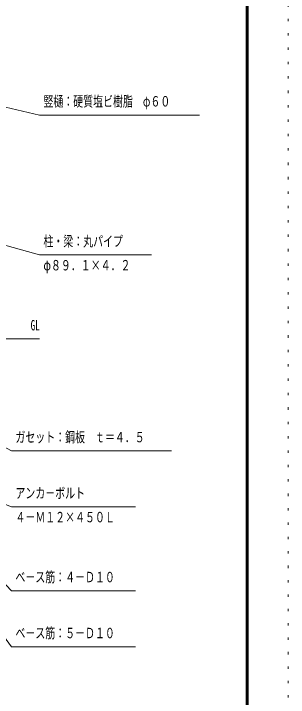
# Model space of a CAD drawing. Units: millimetres, scale not verified. Extents: x -25342 to 25343, y -10500 to 10500.
# Drawn here: x 21909 to 25343, y -3387 to 5162 of the extents above; entities that cross this region are included whole.
import ezdxf
from ezdxf.enums import TextEntityAlignment as Align

# ---------------------------------------------------------------- set-up
doc = ezdxf.new("R2010")
doc.units = ezdxf.units.MM
doc.header["$LTSCALE"] = 60
doc.linetypes.add('USER4', pattern=[3, 0.5, -2.5])
for name, color, linetype, lineweight in [('0-A_2-52DIM', 3, 'Continuous', 18), ('0-C_F-F1PAPER', 5, 'Continuous', 18), ('0-D_F-E_J_ADD', 5, 'USER4', 18)]:
    doc.layers.add(name, color=color, linetype=linetype, lineweight=lineweight)
doc.styles.add('ＭＳ ゴシック', font='')
doc.styles.get('ＭＳ ゴシック').set_extended_font_data('MS Gothic')

msp = doc.modelspace()

# ---------------------------------------------------------------- linework, layer by layer
at = {"layer": '0-A_2-52DIM'}
msp.add_line((21181.19, 1094.93), (22231.19, 1094.93), dxfattribs=at)
for points in [[(24231.19, 3894.93), (22231.19, 3894.93), (20458.79, 4310.98)], [(20131.19, 2729.28), (22231.19, 2144.93), (23631.19, 2144.93)], [(20519.23, 428.62), (21881.19, -305.07), (23881.19, -305.07)], [(23431.19, -1005.07), (21881.19, -1005.07), (20463.88, -451.73)], [(20432.32, -761.97), (21881.19, -2755.07), (23431.19, -2755.07)], [(23431.19, -2055.07), (21881.19, -2055.07), (20688.46, -786.39)]]:
    msp.add_lwpolyline(points, dxfattribs=at)
at = {"layer": '0-C_F-F1PAPER'}
for points in [[(24842.6, -10000), (-3857.4, -10000), (-3857.4, 10100), (24842.6, 10100)], [(24840.1, -9997.5), (24840.1, 10097.5), (-3854.9, 10097.5), (-3854.9, -9997.5)], [(24837.6, -9995), (24837.6, 10095), (-3852.4, 10095), (-3852.4, -9995)], [(24835.1, -9992.5), (24835.1, 10092.5), (-3849.9, 10092.5), (-3849.9, -9992.5)], [(24832.6, -9990), (24832.6, 10090), (-3847.4, 10090), (-3847.4, -9990)], [(24830.1, -9987.5), (24830.1, 10087.5), (-3844.9, 10087.5), (-3844.9, -9987.5)], [(24827.6, -9985), (24827.6, 10085), (-3842.4, 10085), (-3842.4, -9985)], [(24825.1, -9982.5), (24825.1, 10082.5), (-3839.9, 10082.5), (-3839.9, -9982.5)], [(24822.6, -9980), (24822.6, 10080), (-3837.4, 10080), (-3837.4, -9980)], [(24820.1, -9977.5), (24820.1, 10077.5), (-3834.9, 10077.5), (-3834.9, -9977.5)], [(24817.6, -9975), (24817.6, 10075), (-3832.4, 10075), (-3832.4, -9975)]]:
    msp.add_lwpolyline(points, close=True, dxfattribs=at)
at = {"layer": '0-D_F-E_J_ADD'}
msp.add_lwpolyline([(25342.6, -10500), (-4357.4, -10500), (-4357.4, 10500), (25342.6, 10500)], close=True, dxfattribs=at)

# ---------------------------------------------------------------- texts
at = {"layer": '0-A_2-52DIM', "color": 7, "style": 'ＭＳ ゴシック'}
for s, width, p in [('竪樋：硬質塩ビ樹脂\u3000φ６０', 0.7, (22281.19, 3962.69)), ('柱・梁：丸パイプ', 0.7, (22281.19, 2212.7)), ('φ８９．１×４．２', 0.7, (22281.19, 1912.7)), ('GL', 0.65, (22121.19, 1162.7)), ('ガセット：鋼板\u3000ｔ＝４．５', 0.7, (21931.19, -237.3)), ('アンカ－ボルト', 0.7, (21931.19, -937.3)), ('４－Ｍ１２×４５０Ｌ', 0.7, (21931.19, -1237.31)), ('ベ－ス筋：４－Ｄ１０', 0.7, (21931.19, -1987.3)), ('ベ－ス筋：５－Ｄ１０', 0.7, (21931.19, -2687.3))]:
    msp.add_text(s, height=130.2, dxfattribs=dict(at, width=width)).set_placement(p, align=Align.BOTTOM_LEFT)

doc.saveas('drawing.dxf')
